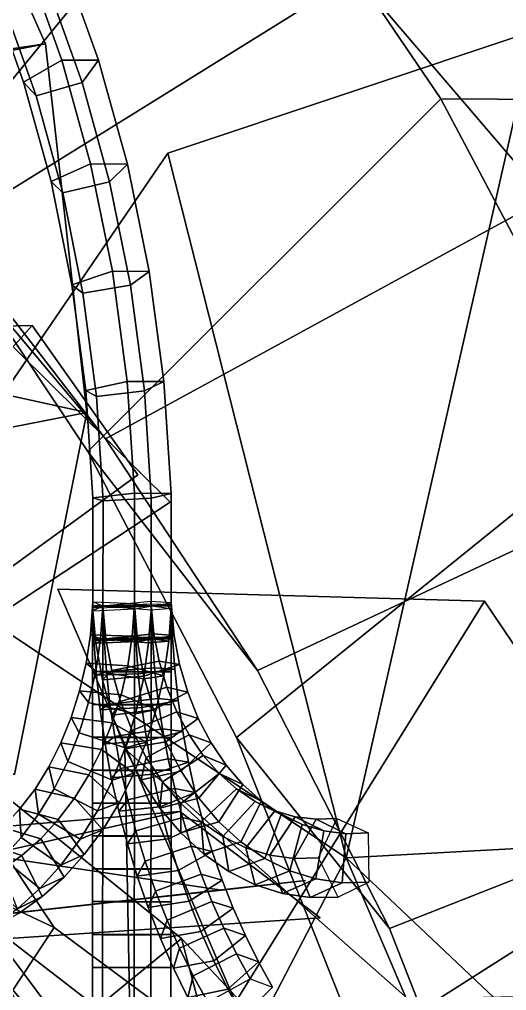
# Model space of a CAD drawing. Header units: metres. Extents: x -219 to 389, y -251 to 301.
# Drawn here: x 289.65 to 294.67, y -33.8 to -23.81 of the extents above; entities that cross this region are included whole.
import ezdxf

# ---------------------------------------------------------------- set-up
doc = ezdxf.new("R2010")
doc.units = ezdxf.units.M

msp = doc.modelspace()

# ---------------------------------------------------------------- linework, layer by layer
at = {"layer": 'Breeder_2Pdcel', "color": 3}
for points in [[(289.9204, -24.05843, 784.5428), (288.3694, -20.5807, 784.3179), (284.5678, -22.6916, 781.5515), (285.63, -24.6842, 781.7155)], [(288.5363, -24.3306, 789.614), (286.9913, -20.8517, 789.3671), (288.3694, -20.5807, 784.3179), (289.9204, -24.05843, 784.5428)], [(290.346, -27.8526, 784.4435), (289.9204, -24.05843, 784.5428), (285.63, -24.6842, 781.7155), (286.0392, -26.9089, 781.689)], [(288.9558, -28.126, 789.5366), (288.5363, -24.3306, 789.614), (289.9204, -24.05843, 784.5428), (290.346, -27.8526, 784.4435)], [(289.6005, -31.5803, 784.0281), (290.346, -27.8526, 784.4435), (286.0392, -26.9089, 781.689), (285.756, -29.141, 781.473)], [(288.2043, -31.8549, 789.1432), (288.9558, -28.126, 789.5366), (290.346, -27.8526, 784.4435), (289.6005, -31.5803, 784.0281)], [(288.6371, -31.1023, 800.7744), (286.124, -29.7417, 798.2625), (288.5456, -32.4683, 794.6843), (290.0089, -33.1539, 796.2754)], [(287.586, -36.3176, 804.4563), (284.9212, -34.139, 802.8235), (288.6371, -31.1023, 800.7744), (291.3181, -33.2677, 802.3981)], [(291.3181, -33.2677, 802.3981), (288.6371, -31.1023, 800.7744), (290.0089, -33.1539, 796.2754), (291.6036, -34.3389, 797.3649)], [(289.4662, -33.6593, 771.6249), (288.1548, -32.01371, 770.7944), (289.5716, -33.4636, 766.0317), (291.6361, -36.2321, 767.6628)], [(290.0089, -33.1539, 796.2754), (288.5456, -32.4683, 794.6843), (286.4099, -37.1051, 794.4839), (287.2121, -37.389, 795.518)], [(291.6036, -34.3389, 797.3649), (290.0089, -33.1539, 796.2754), (287.2121, -37.389, 795.518), (288.1234, -37.9845, 796.2881)], [(290.1487, -39.08334, 805.0339), (287.586, -36.3176, 804.4563), (291.3181, -33.2677, 802.3981), (293.8971, -36.02013, 802.9668)], [(293.8971, -36.02013, 802.9668), (291.3181, -33.2677, 802.3981), (291.6036, -34.3389, 797.3649), (293.1702, -35.9019, 797.8433)], [(291.6361, -36.2321, 767.6628), (289.5716, -33.4636, 766.0317), (286.0846, -37.03146, 764.3529), (288.134, -39.8153, 765.9768)], [(285.325, -36.5207, 773.0972), (284.7025, -35.5881, 772.4081), (289.4662, -33.6593, 771.6249), (290.3702, -35.1787, 773.0331)], [(290.3702, -35.1787, 773.0331), (289.4662, -33.6593, 771.6249), (291.6361, -36.2321, 767.6628), (292.9743, -38.731, 770.2297)]]:
    msp.add_3dface(points, dxfattribs=at)
at = {"layer": 'Breeder_2Pdncle', "color": 3}
for points in [[(289.6064, -18.9197, 803.7183), (291.9166, -21.5708, 806.3014), (288.5959, -25.6162, 805.0643), (286.6323, -23.3191, 802.8683)], [(293.1117, -23.3545, 797.0371), (295.0753, -25.6517, 799.233), (295.9815, -21.5931, 802.6431), (293.6713, -18.942, 800.06)], [(284.4865, -22.7283, 793.965), (286.8775, -24.3018, 796.6313), (290.9736, -21.4353, 794.6497), (288.5826, -19.8618, 791.9834)], [(286.8775, -24.3018, 796.6313), (288.7863, -26.04426, 798.7628), (293.1117, -23.3545, 797.0371), (290.9736, -21.4353, 794.6497)], [(291.9166, -21.5708, 806.3014), (293.991, -24.6262, 808.6249), (290.3557, -28.2566, 807.0356), (288.5959, -25.6162, 805.0643)], [(295.9815, -21.5931, 802.6431), (298.0559, -24.6485, 804.9666), (293.991, -24.6262, 808.6249), (291.9166, -21.5708, 806.3014)], [(286.6323, -23.3191, 802.8683), (288.5959, -25.6162, 805.0643), (290.537, -28.1238, 800.7208), (288.7863, -26.04426, 798.7628)], [(288.7863, -26.04426, 798.7628), (290.537, -28.1238, 800.7208), (295.0753, -25.6517, 799.233), (293.1117, -23.3545, 797.0371)], [(293.991, -24.6262, 808.6249), (295.7985, -28.03995, 810.6541), (291.8849, -31.2006, 808.7527), (290.3557, -28.2566, 807.0356)], [(298.0559, -24.6485, 804.9666), (299.8634, -28.06221, 806.9958), (295.7985, -28.03995, 810.6541), (293.991, -24.6262, 808.6249)], [(288.5959, -25.6162, 805.0643), (290.3557, -28.2566, 807.0356), (292.1033, -30.5092, 802.4756), (290.537, -28.1238, 800.7208)], [(290.537, -28.1238, 800.7208), (292.1033, -30.5092, 802.4756), (296.835, -28.2921, 801.2043), (295.0753, -25.6517, 799.233)], [(295.7985, -28.03995, 810.6541), (297.3118, -31.7605, 812.3582), (293.1607, -34.404, 810.1898), (291.8849, -31.2006, 808.7527)], [(290.3557, -28.2566, 807.0356), (291.8849, -31.2006, 808.7527), (293.4615, -33.1647, 804.001), (292.1033, -30.5092, 802.4756)], [(292.1033, -30.5092, 802.4756), (293.4615, -33.1647, 804.001), (298.3643, -31.2361, 802.9214), (296.835, -28.2921, 801.2043)], [(291.8849, -31.2006, 808.7527), (293.1607, -34.404, 810.1898), (294.5914, -36.0502, 805.274), (293.4615, -33.1647, 804.001)], [(293.4615, -33.1647, 804.001), (294.5914, -36.0502, 805.274), (299.6401, -34.4395, 804.3585), (298.3643, -31.2361, 802.9214)], [(297.3118, -31.7605, 812.3582), (298.5082, -35.7322, 813.7118), (294.1639, -37.8185, 811.3253), (293.1607, -34.404, 810.1898)]]:
    msp.add_3dface(points, dxfattribs=at)
at = {"layer": 'Breeder_2Petal1', "color": 3}
for points in [[(283.7969, -33.6497, 794.8663), (291.2017, -28.7754, 796.2474), (289.0226, -26.6258, 790.6774)], [(283.7969, -33.6497, 794.8663), (289.0226, -26.6258, 790.6774), (291.2017, -28.7754, 796.2474)], [(283.7969, -33.6497, 794.8663), (282.3655, -27.1144, 782.0585), (289.7827, -26.9603, 790.1766)], [(283.7969, -33.6497, 794.8663), (289.7827, -26.9603, 790.1766), (282.3655, -27.1144, 782.0585)], [(283.7969, -33.6497, 794.8663), (289.7827, -26.9603, 790.1766), (290.8696, -28.495, 796.2115)], [(283.7969, -33.6497, 794.8663), (290.8696, -28.495, 796.2115), (289.7827, -26.9603, 790.1766)], [(283.7969, -33.6497, 794.8663), (284.3441, -31.6693, 780.5633), (291.732, -32.7714, 788.6345)], [(283.7969, -33.6497, 794.8663), (291.732, -32.7714, 788.6345), (284.3441, -31.6693, 780.5633)], [(283.7969, -33.6497, 794.8663), (292.7475, -33.05475, 795.0417), (291.3025, -31.961, 788.9498)], [(283.7969, -33.6497, 794.8663), (291.3025, -31.961, 788.9498), (292.7475, -33.05475, 795.0417)], [(283.7969, -33.6497, 794.8663), (291.3025, -31.961, 788.9498), (283.9534, -32.5874, 780.5021)], [(283.7969, -33.6497, 794.8663), (283.9534, -32.5874, 780.5021), (291.3025, -31.961, 788.9498)], [(283.7969, -33.6497, 794.8663), (291.732, -32.7714, 788.6345), (292.5973, -32.6723, 794.8954)], [(283.7969, -33.6497, 794.8663), (292.5973, -32.6723, 794.8954), (291.732, -32.7714, 788.6345)], [(283.7969, -33.6497, 794.8663), (290.4093, -37.943, 789.2064), (282.807, -37.3577, 780.9827)], [(283.7969, -33.6497, 794.8663), (282.807, -37.3577, 780.9827), (290.4093, -37.943, 789.2064)], [(283.7969, -33.6497, 794.8663), (283.6852, -36.6162, 780.7247), (290.4518, -38.6988, 789.14)], [(283.7969, -33.6497, 794.8663), (290.4518, -38.6988, 789.14), (283.6852, -36.6162, 780.7247)], [(283.7969, -33.6497, 794.8663), (290.4518, -38.6988, 789.14), (291.9267, -37.1512, 795.0886)], [(283.7969, -33.6497, 794.8663), (291.9267, -37.1512, 795.0886), (290.4518, -38.6988, 789.14)], [(283.7969, -33.6497, 794.8663), (291.8085, -37.6532, 795.3994), (290.4093, -37.943, 789.2064)], [(283.7969, -33.6497, 794.8663), (290.4093, -37.943, 789.2064), (291.8085, -37.6532, 795.3994)]]:
    msp.add_3dface(points, dxfattribs=at)
at = {"layer": 'Breeder_Leaf', "color": 3}
for points in [[(293.0159, -32.4366, 799.032), (291.1776, -25.1859, 796.9098), (294.9525, -23.9261, 792.4157)], [(293.0159, -32.4366, 799.032), (294.9525, -23.9261, 792.4157), (291.1776, -25.1859, 796.9098)], [(293.0159, -32.4366, 799.032), (294.9525, -23.9261, 792.4157), (296.9719, -32.2235, 794.0769)], [(293.0159, -32.4366, 799.032), (296.9719, -32.2235, 794.0769), (294.9525, -23.9261, 792.4157)], [(293.0159, -32.4366, 799.032), (288.3445, -29.3297, 798.3499), (291.1776, -25.1859, 796.9098)], [(293.0159, -32.4366, 799.032), (291.1776, -25.1859, 796.9098), (288.3445, -29.3297, 798.3499)], [(291.8751, -33.9225, 800.0653), (290.0474, -29.6728, 796.8188), (294.4387, -29.7949, 793.9951)], [(291.8751, -33.9225, 800.0653), (294.4387, -29.7949, 793.9951), (290.0474, -29.6728, 796.8188)], [(291.8751, -33.9225, 800.0653), (294.4387, -29.7949, 793.9951), (297.1598, -33.8226, 790.4728)], [(291.8751, -33.9225, 800.0653), (297.1598, -33.8226, 790.4728), (294.4387, -29.7949, 793.9951)], [(290.7922, -34.2431, 801.0417), (290.7354, -31.3165, 796.2073), (294.3243, -34.4836, 794.1191)], [(290.7922, -34.2431, 801.0417), (294.3243, -34.4836, 794.1191), (290.7354, -31.3165, 796.2073)], [(290.7922, -34.2431, 801.0417), (288.0877, -35.2821, 806.5461), (287.4699, -31.6791, 803.3907)], [(290.7922, -34.2431, 801.0417), (287.4699, -31.6791, 803.3907), (288.0877, -35.2821, 806.5461)], [(299.9383, -38.9828, 795.9419), (293.0159, -32.4366, 799.032), (296.9719, -32.2235, 794.0769)], [(299.9383, -38.9828, 795.9419), (296.9719, -32.2235, 794.0769), (293.0159, -32.4366, 799.032)], [(293.0159, -32.4366, 799.032), (295.4342, -38.09426, 799.9463), (290.879, -36.5406, 800.3435)], [(293.0159, -32.4366, 799.032), (290.879, -36.5406, 800.3435), (295.4342, -38.09426, 799.9463)], [(299.9383, -38.9828, 795.9419), (295.4342, -38.09426, 799.9463), (293.0159, -32.4366, 799.032)], [(299.9383, -38.9828, 795.9419), (293.0159, -32.4366, 799.032), (295.4342, -38.09426, 799.9463)]]:
    msp.add_3dface(points, dxfattribs=at)
at = {"layer": 'Breeder_Petiole', "color": 3}
for points in [[(289.7223, -23.2089, 800.1658), (290.0874, -24.2271, 800.5776), (289.6937, -24.4526, 800.3673), (289.3446, -23.4745, 799.9735)], [(290.1003, -23.211, 799.8256), (290.4655, -24.2292, 800.2374), (290.0874, -24.2271, 800.5776), (289.7223, -23.2089, 800.1658)], [(289.9472, -23.4778, 799.4312), (290.2962, -24.4559, 799.825), (290.4655, -24.2292, 800.2374), (290.1003, -23.211, 799.8256)], [(289.3446, -23.4745, 799.9735), (289.6937, -24.4526, 800.3673), (289.822, -24.5932, 799.9048), (289.4828, -23.6397, 799.5221)], [(289.4828, -23.6397, 799.5221), (289.822, -24.5932, 799.9048), (290.2962, -24.4559, 799.825), (289.9472, -23.4778, 799.4312)], [(290.0874, -24.2271, 800.5776), (290.3839, -25.2944, 800.9135), (289.9767, -25.4777, 800.688), (289.6937, -24.4526, 800.3673)], [(290.4655, -24.2292, 800.2374), (290.7619, -25.2964, 800.5733), (290.3839, -25.2944, 800.9135), (290.0874, -24.2271, 800.5776)], [(290.2962, -24.4559, 799.825), (290.5793, -25.481, 800.1458), (290.7619, -25.2964, 800.5733), (290.4655, -24.2292, 800.2374)], [(289.6937, -24.4526, 800.3673), (289.9767, -25.4777, 800.688), (290.0969, -25.5923, 800.2163), (289.822, -24.5932, 799.9048)], [(289.822, -24.5932, 799.9048), (290.0969, -25.5923, 800.2163), (290.5793, -25.481, 800.1458), (290.2962, -24.4559, 799.825)], [(290.3839, -25.2944, 800.9135), (290.6087, -26.4004, 801.1702), (290.1911, -26.5397, 800.9327), (289.9767, -25.4777, 800.688)], [(290.7619, -25.2964, 800.5733), (290.9868, -26.4025, 800.8299), (290.6087, -26.4004, 801.1702), (290.3839, -25.2944, 800.9135)], [(290.5793, -25.481, 800.1458), (290.7937, -26.543, 800.3904), (290.9868, -26.4025, 800.8299), (290.7619, -25.2964, 800.5733)], [(289.9767, -25.4777, 800.688), (290.1911, -26.5397, 800.9327), (290.3048, -26.6273, 800.4537), (290.0969, -25.5923, 800.2163)], [(290.0969, -25.5923, 800.2163), (290.3048, -26.6273, 800.4537), (290.7937, -26.543, 800.3904), (290.5793, -25.481, 800.1458)], [(290.6087, -26.4004, 801.1702), (290.7599, -27.5345, 801.345), (290.3348, -27.6285, 801.0989), (290.1911, -26.5397, 800.9327)], [(290.9868, -26.4025, 800.8299), (291.138, -27.5366, 801.0048), (290.7599, -27.5345, 801.345), (290.6087, -26.4004, 801.1702)], [(290.7937, -26.543, 800.3904), (290.9373, -27.6318, 800.5566), (291.138, -27.5366, 801.0048), (290.9868, -26.4025, 800.8299)], [(290.1911, -26.5397, 800.9327), (290.3348, -27.6285, 801.0989), (290.4438, -27.6882, 800.6145), (290.3048, -26.6273, 800.4537)], [(290.3048, -26.6273, 800.4537), (290.4438, -27.6882, 800.6145), (290.9373, -27.6318, 800.5566), (290.7937, -26.543, 800.3904)], [(290.7599, -27.5345, 801.345), (290.836, -28.6859, 801.4365), (290.4063, -28.7336, 801.1851), (290.3348, -27.6285, 801.0989)], [(291.138, -27.5366, 801.0048), (291.214, -28.688, 801.0963), (290.836, -28.6859, 801.4365), (290.7599, -27.5345, 801.345)], [(290.9373, -27.6318, 800.5566), (291.0088, -28.7369, 800.6428), (291.214, -28.688, 801.0963), (291.138, -27.5366, 801.0048)], [(290.3348, -27.6285, 801.0989), (290.4063, -28.7336, 801.1851), (290.5125, -28.7649, 800.6974), (290.4438, -27.6882, 800.6145)], [(290.4438, -27.6882, 800.6145), (290.5125, -28.7649, 800.6974), (291.0088, -28.7369, 800.6428), (290.9373, -27.6318, 800.5566)], [(290.836, -28.6859, 801.4365), (290.8361, -29.8433, 801.4437), (290.4049, -29.8443, 801.1904), (290.4063, -28.7336, 801.1851)], [(291.214, -28.688, 801.0963), (291.2141, -29.8454, 801.1035), (290.8361, -29.8433, 801.4437), (290.836, -28.6859, 801.4365)], [(291.0088, -28.7369, 800.6428), (291.0074, -29.8476, 800.6481), (291.2141, -29.8454, 801.1035), (291.214, -28.688, 801.0963)], [(290.4063, -28.7336, 801.1851), (290.4049, -29.8443, 801.1904), (290.5102, -29.8469, 800.7014), (290.5125, -28.7649, 800.6974)], [(290.5125, -28.7649, 800.6974), (290.5102, -29.8469, 800.7014), (291.0074, -29.8476, 800.6481), (291.0088, -28.7369, 800.6428)], [(290.837, -29.8184, 801.4427), (290.8121, -30.1549, 801.4667), (290.3814, -30.1411, 801.2128), (290.4064, -29.8046, 801.1888)], [(290.4064, -29.8046, 801.1888), (290.3814, -30.1411, 801.2128), (290.4852, -30.1834, 800.7253), (290.5102, -29.8469, 800.7014)], [(290.8361, -29.8433, 801.4437), (290.8358, -30.1816, 801.4455), (290.4046, -30.1826, 801.1921), (290.4049, -29.8443, 801.1904)], [(290.4049, -29.8443, 801.1904), (290.4046, -30.1826, 801.1921), (290.5099, -30.1852, 800.7032), (290.5102, -29.8469, 800.7014)], [(290.4052, -29.8642, 801.1901), (290.4173, -30.2021, 801.1808), (290.5222, -30.1848, 800.6921), (290.5102, -29.8469, 800.7014)], [(290.8363, -29.8558, 801.4435), (290.8484, -30.1938, 801.4342), (290.4173, -30.2021, 801.1808), (290.4052, -29.8642, 801.1901)], [(290.4071, -29.8939, 801.1886), (290.4376, -30.2298, 801.1627), (290.5406, -30.1828, 800.6755), (290.5102, -29.8469, 800.7014)], [(290.8375, -29.8745, 801.4426), (290.868, -30.2104, 801.4166), (290.4376, -30.2298, 801.1627), (290.4071, -29.8939, 801.1886)], [(290.5102, -29.8469, 800.7014), (290.4852, -30.1834, 800.7253), (290.981, -30.2238, 800.6735), (291.006, -29.8873, 800.6495)], [(290.5102, -29.8469, 800.7014), (290.5099, -30.1852, 800.7032), (291.0072, -30.1859, 800.6498), (291.0074, -29.8476, 800.6481)], [(290.5102, -29.8469, 800.7014), (290.5406, -30.1828, 800.6755), (291.0357, -30.1339, 800.6239), (291.0052, -29.798, 800.6498)], [(290.5102, -29.8469, 800.7014), (290.5222, -30.1848, 800.6921), (291.0192, -30.1656, 800.6389), (291.0071, -29.8277, 800.6483)], [(291.2132, -29.8703, 801.1044), (291.1883, -30.2068, 801.1284), (290.8121, -30.1549, 801.4667), (290.837, -29.8184, 801.4427)], [(291.2141, -29.8454, 801.1035), (291.2139, -30.1837, 801.1053), (290.8358, -30.1816, 801.4455), (290.8361, -29.8433, 801.4437)], [(291.2139, -29.8329, 801.1036), (291.226, -30.1709, 801.0943), (290.8484, -30.1938, 801.4342), (290.8363, -29.8558, 801.4435)], [(291.2127, -29.8143, 801.1046), (291.2432, -30.1502, 801.0787), (290.868, -30.2104, 801.4166), (290.8375, -29.8745, 801.4426)], [(291.006, -29.8873, 800.6495), (290.981, -30.2238, 800.6735), (291.1883, -30.2068, 801.1284), (291.2132, -29.8703, 801.1044)], [(291.0052, -29.798, 800.6498), (291.0357, -30.1339, 800.6239), (291.2432, -30.1502, 801.0787), (291.2127, -29.8143, 801.1046)], [(291.0071, -29.8277, 800.6483), (291.0192, -30.1656, 800.6389), (291.226, -30.1709, 801.0943), (291.2139, -29.8329, 801.1036)], [(291.0074, -29.8476, 800.6481), (291.0072, -30.1859, 800.6498), (291.2139, -30.1837, 801.1053), (291.2141, -29.8454, 801.1035)], [(290.8121, -30.1549, 801.4667), (290.7655, -30.4618, 801.5099), (290.3365, -30.4333, 801.2545), (290.3814, -30.1411, 801.2128)], [(290.3814, -30.1411, 801.2128), (290.3365, -30.4333, 801.2545), (290.4359, -30.5149, 800.7712), (290.4852, -30.1834, 800.7253)], [(290.8358, -30.1816, 801.4455), (290.8355, -30.5199, 801.4473), (290.4043, -30.5208, 801.1939), (290.4046, -30.1826, 801.1921)], [(290.4046, -30.1826, 801.1921), (290.4043, -30.5208, 801.1939), (290.5096, -30.5235, 800.705), (290.5099, -30.1852, 800.7032)], [(290.4173, -30.2021, 801.1808), (290.4427, -30.5587, 801.1595), (290.5466, -30.5216, 800.6716), (290.5222, -30.1848, 800.6921)], [(290.4852, -30.1834, 800.7253), (290.4359, -30.5149, 800.7712), (290.9274, -30.5947, 800.7234), (290.981, -30.2238, 800.6735)], [(290.4376, -30.2298, 801.1627), (290.5051, -30.6072, 801.1035), (290.6015, -30.5113, 800.6222), (290.5406, -30.1828, 800.6755)], [(290.5099, -30.1852, 800.7032), (290.5096, -30.5235, 800.705), (291.0069, -30.5241, 800.6516), (291.0072, -30.1859, 800.6498)], [(290.5222, -30.1848, 800.6921), (290.5466, -30.5216, 800.6716), (291.0424, -30.4826, 800.6194), (291.0192, -30.1656, 800.6389)], [(290.5406, -30.1828, 800.6755), (290.6015, -30.5113, 800.6222), (291.0898, -30.4134, 800.5764), (291.0357, -30.1339, 800.6239)], [(291.1883, -30.2068, 801.1284), (291.1362, -30.563, 801.1768), (290.7655, -30.4618, 801.5099), (290.8121, -30.1549, 801.4667)], [(291.2139, -30.1837, 801.1053), (291.2136, -30.522, 801.1071), (290.8355, -30.5199, 801.4473), (290.8358, -30.1816, 801.4455)], [(291.226, -30.1709, 801.0943), (291.2497, -30.4952, 801.0744), (290.8734, -30.543, 801.4132), (290.8484, -30.1938, 801.4342)], [(291.2432, -30.1502, 801.0787), (291.2998, -30.448, 801.0291), (290.933, -30.5695, 801.3597), (290.868, -30.2104, 801.4166)], [(291.0072, -30.1859, 800.6498), (291.0069, -30.5241, 800.6516), (291.2136, -30.522, 801.1071), (291.2139, -30.1837, 801.1053)], [(291.0192, -30.1656, 800.6389), (291.0424, -30.4826, 800.6194), (291.2497, -30.4952, 801.0744), (291.226, -30.1709, 801.0943)], [(291.0357, -30.1339, 800.6239), (291.0898, -30.4134, 800.5764), (291.2998, -30.448, 801.0291), (291.2432, -30.1502, 801.0787)], [(290.8484, -30.1938, 801.4342), (290.8734, -30.543, 801.4132), (290.4427, -30.5587, 801.1595), (290.4173, -30.2021, 801.1808)], [(290.868, -30.2104, 801.4166), (290.933, -30.5695, 801.3597), (290.5051, -30.6072, 801.1035), (290.4376, -30.2298, 801.1627)], [(290.981, -30.2238, 800.6735), (290.9274, -30.5947, 800.7234), (291.1362, -30.563, 801.1768), (291.1883, -30.2068, 801.1284)], [(290.7655, -30.4618, 801.5099), (290.6968, -30.7609, 801.5732), (290.2704, -30.718, 801.3152), (290.3365, -30.4333, 801.2545)], [(290.3365, -30.4333, 801.2545), (290.2704, -30.718, 801.3152), (290.3626, -30.8382, 800.8386), (290.4359, -30.5149, 800.7712)], [(290.5466, -30.5216, 800.6716), (290.5832, -30.8564, 800.6401), (291.0773, -30.7976, 800.5894), (291.0424, -30.4826, 800.6194)], [(290.6015, -30.5113, 800.6222), (290.6917, -30.8274, 800.5424), (291.1689, -30.6821, 800.5064), (291.0898, -30.4134, 800.5764)], [(291.1362, -30.563, 801.1768), (291.0584, -30.9105, 801.2484), (290.6968, -30.7609, 801.5732), (290.7655, -30.4618, 801.5099)], [(291.2998, -30.448, 801.0291), (291.3831, -30.7343, 800.9554), (291.0302, -30.9154, 801.2737), (290.933, -30.5695, 801.3597)], [(291.0424, -30.4826, 800.6194), (291.0773, -30.7976, 800.5894), (291.2852, -30.8176, 801.0439), (291.2497, -30.4952, 801.0744)], [(291.0898, -30.4134, 800.5764), (291.1689, -30.6821, 800.5064), (291.3831, -30.7343, 800.9554), (291.2998, -30.448, 801.0291)], [(290.4359, -30.5149, 800.7712), (290.3626, -30.8382, 800.8386), (290.8469, -30.9565, 800.7975), (290.9274, -30.5947, 800.7234)], [(290.8355, -30.5199, 801.4473), (290.8353, -30.8582, 801.449), (290.4041, -30.8591, 801.1957), (290.4043, -30.5208, 801.1939)], [(290.4043, -30.5208, 801.1939), (290.4041, -30.8591, 801.1957), (290.5093, -30.8617, 800.7067), (290.5096, -30.5235, 800.705)], [(290.4427, -30.5587, 801.1595), (290.4811, -30.9133, 801.1265), (290.5832, -30.8564, 800.6401), (290.5466, -30.5216, 800.6716)], [(290.8734, -30.543, 801.4132), (290.9111, -30.8902, 801.3808), (290.4811, -30.9133, 801.1265), (290.4427, -30.5587, 801.1595)], [(290.5051, -30.6072, 801.1035), (290.6065, -30.9708, 801.0139), (290.6917, -30.8274, 800.5424), (290.6015, -30.5113, 800.6222)], [(290.933, -30.5695, 801.3597), (291.0302, -30.9154, 801.2737), (290.6065, -30.9708, 801.0139), (290.5051, -30.6072, 801.1035)], [(290.5096, -30.5235, 800.705), (290.5093, -30.8617, 800.7067), (291.0066, -30.8624, 800.6534), (291.0069, -30.5241, 800.6516)], [(291.2136, -30.522, 801.1071), (291.2133, -30.8602, 801.1088), (290.8353, -30.8582, 801.449), (290.8355, -30.5199, 801.4473)], [(290.9274, -30.5947, 800.7234), (290.8469, -30.9565, 800.7975), (291.0584, -30.9105, 801.2484), (291.1362, -30.563, 801.1768)], [(291.2497, -30.4952, 801.0744), (291.2852, -30.8176, 801.0439), (290.9111, -30.8902, 801.3808), (290.8734, -30.543, 801.4132)], [(291.0069, -30.5241, 800.6516), (291.0066, -30.8624, 800.6534), (291.2133, -30.8602, 801.1088), (291.2136, -30.522, 801.1071)], [(290.6917, -30.8274, 800.5424), (290.81, -31.1264, 800.4372), (291.2719, -30.9358, 800.4149), (291.1689, -30.6821, 800.5064)], [(291.1689, -30.6821, 800.5064), (291.2719, -30.9358, 800.4149), (291.4918, -31.00493, 800.8587), (291.3831, -30.7343, 800.9554)], [(290.6968, -30.7609, 801.5732), (290.6065, -31.04948, 801.6556), (290.1839, -30.9926, 801.3943), (290.2704, -30.718, 801.3152)], [(290.2704, -30.718, 801.3152), (290.1839, -30.9926, 801.3943), (290.2661, -31.1502, 800.9268), (290.3626, -30.8382, 800.8386)], [(291.0584, -30.9105, 801.2484), (290.9557, -31.246, 801.3423), (290.6065, -31.04948, 801.6556), (290.6968, -30.7609, 801.5732)], [(291.3831, -30.7343, 800.9554), (291.4918, -31.00493, 800.8587), (291.1581, -31.2428, 801.16), (291.0302, -30.9154, 801.2737)], [(290.3626, -30.8382, 800.8386), (290.2661, -31.1502, 800.9268), (290.7404, -31.3059, 800.8948), (290.8469, -30.9565, 800.7975)], [(290.8353, -30.8582, 801.449), (290.835, -31.1965, 801.4508), (290.4038, -31.1974, 801.1974), (290.4041, -30.8591, 801.1957)], [(290.4041, -30.8591, 801.1957), (290.4038, -31.1974, 801.1974), (290.5091, -31.2, 800.7085), (290.5093, -30.8617, 800.7067)], [(290.4811, -30.9133, 801.1265), (290.5324, -31.265, 801.0818), (290.632, -31.1885, 800.5977), (290.5832, -30.8564, 800.6401)], [(290.5093, -30.8617, 800.7067), (290.5091, -31.2, 800.7085), (291.0063, -31.2007, 800.6552), (291.0066, -30.8624, 800.6534)], [(290.5832, -30.8564, 800.6401), (290.632, -31.1885, 800.5977), (291.1235, -31.1101, 800.5491), (291.0773, -30.7976, 800.5894)], [(290.6065, -30.9708, 801.0139), (290.7401, -31.315, 800.8951), (290.81, -31.1264, 800.4372), (290.6917, -30.8274, 800.5424)], [(291.2133, -30.8602, 801.1088), (291.213, -31.1985, 801.1106), (290.835, -31.1965, 801.4508), (290.8353, -30.8582, 801.449)], [(291.2852, -30.8176, 801.0439), (291.3323, -31.1374, 801.0028), (290.9615, -31.2346, 801.337), (290.9111, -30.8902, 801.3808)], [(291.0066, -30.8624, 800.6534), (291.0063, -31.2007, 800.6552), (291.213, -31.1985, 801.1106), (291.2133, -30.8602, 801.1088)], [(291.0773, -30.7976, 800.5894), (291.1235, -31.1101, 800.5491), (291.3323, -31.1374, 801.0028), (291.2852, -30.8176, 801.0439)], [(290.9111, -30.8902, 801.3808), (290.9615, -31.2346, 801.337), (290.5324, -31.265, 801.0818), (290.4811, -30.9133, 801.1265)], [(291.0302, -30.9154, 801.2737), (291.1581, -31.2428, 801.16), (290.7401, -31.315, 800.8951), (290.6065, -30.9708, 801.0139)], [(290.8469, -30.9565, 800.7975), (290.7404, -31.3059, 800.8948), (290.9557, -31.246, 801.3423), (291.0584, -30.9105, 801.2484)], [(290.81, -31.1264, 800.4372), (290.9546, -31.4037, 800.3083), (291.3971, -31.1707, 800.3032), (291.2719, -30.9358, 800.4149)], [(291.2719, -30.9358, 800.4149), (291.3971, -31.1707, 800.3032), (291.6242, -31.2556, 800.7407), (291.4918, -31.00493, 800.8587)], [(290.6065, -31.04948, 801.6556), (290.4957, -31.3246, 801.7566), (290.0778, -31.2544, 801.4909), (290.1839, -30.9926, 801.3943)], [(290.1839, -30.9926, 801.3943), (290.0778, -31.2544, 801.4909), (290.1474, -31.4479, 801.035), (290.2661, -31.1502, 800.9268)], [(290.9557, -31.246, 801.3423), (290.8289, -31.5662, 801.4578), (290.4957, -31.3246, 801.7566), (290.6065, -31.04948, 801.6556)], [(291.4918, -31.00493, 800.8587), (291.6242, -31.2556, 800.7407), (291.3148, -31.5468, 801.0204), (291.1581, -31.2428, 801.16)], [(290.2661, -31.1502, 800.9268), (290.1474, -31.4479, 801.035), (290.6089, -31.6395, 801.0146), (290.7404, -31.3059, 800.8948)], [(290.632, -31.1885, 800.5977), (290.6928, -31.517, 800.5444), (291.1811, -31.4191, 800.4987), (291.1235, -31.1101, 800.5491)], [(290.7401, -31.315, 800.8951), (290.904, -31.6348, 800.749), (290.9546, -31.4037, 800.3083), (290.81, -31.1264, 800.4372)], [(290.9546, -31.4037, 800.3083), (291.1232, -31.6553, 800.1577), (291.5427, -31.3834, 800.1732), (291.3971, -31.1707, 800.3032)], [(291.3323, -31.1374, 801.0028), (291.3911, -31.4537, 800.9513), (291.0243, -31.5752, 801.2819), (290.9615, -31.2346, 801.337)], [(291.1235, -31.1101, 800.5491), (291.1811, -31.4191, 800.4987), (291.3911, -31.4537, 800.9513), (291.3323, -31.1374, 801.0028)], [(291.3971, -31.1707, 800.3032), (291.5427, -31.3834, 800.1732), (291.7784, -31.4828, 800.6029), (291.6242, -31.2556, 800.7407)], [(290.4957, -31.3246, 801.7566), (290.3654, -31.5838, 801.8751), (289.9531, -31.5009, 801.6042), (290.0778, -31.2544, 801.4909)], [(290.0778, -31.2544, 801.4909), (289.9531, -31.5009, 801.6042), (290.0074, -31.7284, 801.1622), (290.1474, -31.4479, 801.035)], [(290.835, -31.1965, 801.4508), (290.8347, -31.5347, 801.4526), (290.4035, -31.5357, 801.1992), (290.4038, -31.1974, 801.1974)], [(290.4038, -31.1974, 801.1974), (290.4035, -31.5357, 801.1992), (290.5088, -31.5383, 800.7103), (290.5091, -31.2, 800.7085)], [(290.5091, -31.2, 800.7085), (290.5088, -31.5383, 800.7103), (291.0061, -31.539, 800.6569), (291.0063, -31.2007, 800.6552)], [(290.5324, -31.265, 801.0818), (290.5964, -31.6129, 801.0258), (290.6928, -31.517, 800.5444), (290.632, -31.1885, 800.5977)], [(290.9615, -31.2346, 801.337), (291.0243, -31.5752, 801.2819), (290.5964, -31.6129, 801.0258), (290.5324, -31.265, 801.0818)], [(290.7404, -31.3059, 800.8948), (290.6089, -31.6395, 801.0146), (290.8289, -31.5662, 801.4578), (290.9557, -31.246, 801.3423)], [(291.1581, -31.2428, 801.16), (291.3148, -31.5468, 801.0204), (290.904, -31.6348, 800.749), (290.7401, -31.315, 800.8951)], [(291.213, -31.1985, 801.1106), (291.2128, -31.5368, 801.1124), (290.8347, -31.5347, 801.4526), (290.835, -31.1965, 801.4508)], [(291.0063, -31.2007, 800.6552), (291.0061, -31.539, 800.6569), (291.2128, -31.5368, 801.1124), (291.213, -31.1985, 801.1106)], [(291.6242, -31.2556, 800.7407), (291.7784, -31.4828, 800.6029), (291.498, -31.8228, 800.8568), (291.3148, -31.5468, 801.0204)], [(290.8289, -31.5662, 801.4578), (290.6794, -31.868, 801.5936), (290.3654, -31.5838, 801.8751), (290.4957, -31.3246, 801.7566)], [(291.1232, -31.6553, 800.1577), (291.3134, -31.8773, 799.9874), (291.7065, -31.5705, 800.0266), (291.5427, -31.3834, 800.1732)], [(291.5427, -31.3834, 800.1732), (291.7065, -31.5705, 800.0266), (291.952, -31.6829, 800.4475), (291.7784, -31.4828, 800.6029)], [(290.1474, -31.4479, 801.035), (290.0074, -31.7284, 801.1622), (290.4538, -31.954, 801.1556), (290.6089, -31.6395, 801.0146)], [(290.6928, -31.517, 800.5444), (290.7655, -31.8411, 800.4804), (291.2499, -31.724, 800.4381), (291.1811, -31.4191, 800.4987)], [(290.904, -31.6348, 800.749), (291.0957, -31.9253, 800.5778), (291.1232, -31.6553, 800.1577), (290.9546, -31.4037, 800.3083)], [(291.3911, -31.4537, 800.9513), (291.4614, -31.7657, 800.8894), (291.0995, -31.9114, 801.2158), (291.0243, -31.5752, 801.2819)], [(291.1811, -31.4191, 800.4987), (291.2499, -31.724, 800.4381), (291.4614, -31.7657, 800.8894), (291.3911, -31.4537, 800.9513)], [(291.7784, -31.4828, 800.6029), (291.952, -31.6829, 800.4475), (291.7047, -32.0667, 800.6717), (291.498, -31.8228, 800.8568)], [(290.3654, -31.5838, 801.8751), (290.2167, -31.8244, 802.0099), (289.811, -31.7297, 801.7332), (289.9531, -31.5009, 801.6042)], [(289.9531, -31.5009, 801.6042), (289.811, -31.7297, 801.7332), (289.8477, -31.989, 801.3071), (290.0074, -31.7284, 801.1622)], [(290.6794, -31.868, 801.5936), (290.5087, -32.1486, 801.7486), (290.2167, -31.8244, 802.0099), (290.3654, -31.5838, 801.8751)], [(290.8347, -31.5347, 801.4526), (290.8344, -31.873, 801.4543), (290.4032, -31.874, 801.201), (290.4035, -31.5357, 801.1992)], [(290.4035, -31.5357, 801.1992), (290.4032, -31.874, 801.201), (290.5085, -31.8766, 800.712), (290.5088, -31.5383, 800.7103)], [(290.6089, -31.6395, 801.0146), (290.4538, -31.954, 801.1556), (290.6794, -31.868, 801.5936), (290.8289, -31.5662, 801.4578)], [(290.5088, -31.5383, 800.7103), (290.5085, -31.8766, 800.712), (291.0058, -31.8773, 800.6587), (291.0061, -31.539, 800.6569)], [(290.5964, -31.6129, 801.0258), (290.6731, -31.9562, 800.9583), (290.7655, -31.8411, 800.4804), (290.6928, -31.517, 800.5444)], [(291.0243, -31.5752, 801.2819), (291.0995, -31.9114, 801.2158), (290.6731, -31.9562, 800.9583), (290.5964, -31.6129, 801.0258)], [(291.2128, -31.5368, 801.1124), (291.2125, -31.8751, 801.1141), (290.8344, -31.873, 801.4543), (290.8347, -31.5347, 801.4526)], [(291.3148, -31.5468, 801.0204), (291.498, -31.8228, 800.8568), (291.0957, -31.9253, 800.5778), (290.904, -31.6348, 800.749)], [(291.0061, -31.539, 800.6569), (291.0058, -31.8773, 800.6587), (291.2125, -31.8751, 801.1141), (291.2128, -31.5368, 801.1124)], [(291.3134, -31.8773, 799.9874), (291.5223, -32.06642, 799.8002), (291.886, -31.7293, 799.8657), (291.7065, -31.5705, 800.0266)], [(291.7065, -31.5705, 800.0266), (291.886, -31.7293, 799.8657), (292.1425, -31.853, 800.2768), (291.952, -31.6829, 800.4475)], [(291.0957, -31.9253, 800.5778), (291.3124, -32.1822, 800.3839), (291.3134, -31.8773, 799.9874), (291.1232, -31.6553, 800.1577)], [(291.952, -31.6829, 800.4475), (292.1425, -31.853, 800.2768), (291.9321, -32.2747, 800.468), (291.7047, -32.0667, 800.6717)], [(290.2167, -31.8244, 802.0099), (290.0511, -32.04424, 802.1599), (289.6529, -31.9385, 801.8763), (289.811, -31.7297, 801.7332)], [(289.811, -31.7297, 801.7332), (289.6529, -31.9385, 801.8763), (289.6697, -32.2273, 801.4683), (289.8477, -31.989, 801.3071)], [(290.0074, -31.7284, 801.1622), (289.8477, -31.989, 801.3071), (290.2764, -32.2465, 801.3166), (290.4538, -31.954, 801.1556)], [(290.7655, -31.8411, 800.4804), (290.8499, -32.16, 800.4058), (291.3297, -32.02412, 800.3676), (291.2499, -31.724, 800.4381)], [(291.4614, -31.7657, 800.8894), (291.5429, -32.07287, 800.8174), (291.1869, -32.2422, 801.1386), (291.0995, -31.9114, 801.2158)], [(291.2499, -31.724, 800.4381), (291.3297, -32.02412, 800.3676), (291.5429, -32.07287, 800.8174), (291.4614, -31.7657, 800.8894)], [(291.5223, -32.06642, 799.8002), (291.7468, -32.2197, 799.5989), (292.0786, -31.8574, 799.6929), (291.886, -31.7293, 799.8657)], [(291.886, -31.7293, 799.8657), (292.0786, -31.8574, 799.6929), (292.3469, -31.9905, 800.0934), (292.1425, -31.853, 800.2768)], [(290.5087, -32.1486, 801.7486), (290.3182, -32.4053, 801.9211), (290.0511, -32.04424, 802.1599), (290.2167, -31.8244, 802.0099)], [(290.4538, -31.954, 801.1556), (290.2764, -32.2465, 801.3166), (290.5087, -32.1486, 801.7486), (290.6794, -31.868, 801.5936)], [(290.8344, -31.873, 801.4543), (290.8342, -32.2113, 801.4561), (290.403, -32.2122, 801.2028), (290.4032, -31.874, 801.201)], [(290.4032, -31.874, 801.201), (290.403, -32.2122, 801.2028), (290.5082, -32.2148, 800.7138), (290.5085, -31.8766, 800.712)], [(290.5085, -31.8766, 800.712), (290.5082, -32.2148, 800.7138), (291.0055, -32.2155, 800.6605), (291.0058, -31.8773, 800.6587)], [(290.6731, -31.9562, 800.9583), (290.7621, -32.2941, 800.8796), (290.8499, -32.16, 800.4058), (290.7655, -31.8411, 800.4804)], [(291.2125, -31.8751, 801.1141), (291.2122, -32.2134, 801.1159), (290.8342, -32.2113, 801.4561), (290.8344, -31.873, 801.4543)], [(291.0058, -31.8773, 800.6587), (291.0055, -32.2155, 800.6605), (291.2122, -32.2134, 801.1159), (291.2125, -31.8751, 801.1141)], [(291.498, -31.8228, 800.8568), (291.7047, -32.0667, 800.6717), (291.3124, -32.1822, 800.3839), (291.0957, -31.9253, 800.5778)], [(291.3124, -32.1822, 800.3839), (291.5507, -32.4015, 800.1704), (291.5223, -32.06642, 799.8002), (291.3134, -31.8773, 799.9874)], [(291.7468, -32.2197, 799.5989), (291.9835, -32.335, 799.3864), (292.2813, -31.9529, 799.5109), (292.0786, -31.8574, 799.6929)], [(292.1425, -31.853, 800.2768), (292.3469, -31.9905, 800.0934), (292.1766, -32.4439, 800.2487), (291.9321, -32.2747, 800.468)], [(292.0786, -31.8574, 799.6929), (292.2813, -31.9529, 799.5109), (292.5623, -32.0934, 799.9), (292.3469, -31.9905, 800.0934)], [(289.6529, -31.9385, 801.8763), (289.4803, -32.1255, 802.0325), (289.4752, -32.4408, 801.6443), (289.6697, -32.2273, 801.4683)], [(290.0511, -32.04424, 802.1599), (289.8704, -32.241, 802.3234), (289.4803, -32.1255, 802.0325), (289.6529, -31.9385, 801.8763)], [(291.0995, -31.9114, 801.2158), (291.1869, -32.2422, 801.1386), (290.7621, -32.2941, 800.8796), (290.6731, -31.9562, 800.9583)], [(291.9835, -32.335, 799.3864), (292.2287, -32.4104, 799.166), (292.4911, -32.01437, 799.3223), (292.2813, -31.9529, 799.5109)], [(292.2813, -31.9529, 799.5109), (292.4911, -32.01437, 799.3223), (292.7853, -32.16, 799.6996), (292.5623, -32.0934, 799.9)], [(289.8477, -31.989, 801.3071), (289.6697, -32.2273, 801.4683), (290.0785, -32.5141, 801.4958), (290.2764, -32.2465, 801.3166)], [(290.3182, -32.4053, 801.9211), (290.1099, -32.6355, 802.1096), (289.8704, -32.241, 802.3234), (290.0511, -32.04424, 802.1599)], [(290.8499, -32.16, 800.4058), (290.9459, -32.4731, 800.3209), (291.4204, -32.3185, 800.2874), (291.3297, -32.02412, 800.3676)], [(291.5429, -32.07287, 800.8174), (291.6356, -32.3742, 800.7354), (291.2862, -32.5669, 801.0507), (291.1869, -32.2422, 801.1386)], [(291.7047, -32.0667, 800.6717), (291.9321, -32.2747, 800.468), (291.5507, -32.4015, 800.1704), (291.3124, -32.1822, 800.3839)], [(291.3297, -32.02412, 800.3676), (291.4204, -32.3185, 800.2874), (291.6356, -32.3742, 800.7354), (291.5429, -32.07287, 800.8174)], [(291.5507, -32.4015, 800.1704), (291.807, -32.5801, 799.9404), (291.7468, -32.2197, 799.5989), (291.5223, -32.06642, 799.8002)], [(292.3469, -31.9905, 800.0934), (292.5623, -32.0934, 799.9), (292.4345, -32.5715, 800.0172), (292.1766, -32.4439, 800.2487)], [(292.2287, -32.4104, 799.166), (292.4789, -32.4449, 798.941), (292.7048, -32.04081, 799.1301), (292.4911, -32.01437, 799.3223)], [(292.4789, -32.4449, 798.941), (292.7303, -32.438, 798.7147), (292.9193, -32.03185, 798.9371), (292.7048, -32.04081, 799.1301)], [(292.4911, -32.01437, 799.3223), (292.7048, -32.04081, 799.1301), (293.0126, -32.1895, 799.4952), (292.7853, -32.16, 799.6996)], [(292.7048, -32.04081, 799.1301), (292.9193, -32.03185, 798.9371), (293.2408, -32.1813, 799.2898), (293.0126, -32.1895, 799.4952)], [(289.8704, -32.241, 802.3234), (289.6761, -32.4131, 802.4991), (289.2948, -32.2887, 802.2002), (289.4803, -32.1255, 802.0325)], [(290.2764, -32.2465, 801.3166), (290.0785, -32.5141, 801.4958), (290.3182, -32.4053, 801.9211), (290.5087, -32.1486, 801.7486)], [(290.7621, -32.2941, 800.8796), (290.8634, -32.6257, 800.79), (290.9459, -32.4731, 800.3209), (290.8499, -32.16, 800.4058)], [(292.5623, -32.0934, 799.9), (292.7853, -32.16, 799.6996), (292.7021, -32.6558, 799.7767), (292.4345, -32.5715, 800.0172)], [(292.7853, -32.16, 799.6996), (293.0126, -32.1895, 799.4952), (292.9752, -32.6954, 799.5311), (292.7021, -32.6558, 799.7767)], [(293.0126, -32.1895, 799.4952), (293.2408, -32.1813, 799.2898), (293.2497, -32.6897, 799.2841), (292.9752, -32.6954, 799.5311)], [(289.6697, -32.2273, 801.4683), (289.4752, -32.4408, 801.6443), (289.862, -32.7542, 801.6917), (290.0785, -32.5141, 801.4958)], [(290.1099, -32.6355, 802.1096), (289.8857, -32.8371, 802.3123), (289.6761, -32.4131, 802.4991), (289.8704, -32.241, 802.3234)], [(290.8342, -32.2113, 801.4561), (290.8339, -32.5496, 801.4579), (290.4027, -32.5505, 801.2045), (290.403, -32.2122, 801.2028)], [(290.403, -32.2122, 801.2028), (290.4027, -32.5505, 801.2045), (290.508, -32.5531, 800.7156), (290.5082, -32.2148, 800.7138)], [(290.5082, -32.2148, 800.7138), (290.508, -32.5531, 800.7156), (291.0052, -32.5538, 800.6622), (291.0055, -32.2155, 800.6605)], [(291.1869, -32.2422, 801.1386), (291.2862, -32.5669, 801.0507), (290.8634, -32.6257, 800.79), (290.7621, -32.2941, 800.8796)], [(291.2122, -32.2134, 801.1159), (291.2119, -32.5516, 801.1177), (290.8339, -32.5496, 801.4579), (290.8342, -32.2113, 801.4561)], [(291.0055, -32.2155, 800.6605), (291.0052, -32.5538, 800.6622), (291.2119, -32.5516, 801.1177), (291.2122, -32.2134, 801.1159)], [(291.9321, -32.2747, 800.468), (292.1766, -32.4439, 800.2487), (291.807, -32.5801, 799.9404), (291.5507, -32.4015, 800.1704)], [(291.807, -32.5801, 799.9404), (292.0776, -32.7151, 799.6975), (291.9835, -32.335, 799.3864), (291.7468, -32.2197, 799.5989)], [(289.6761, -32.4131, 802.4991), (289.4701, -32.5586, 802.6851), (289.0983, -32.4266, 802.3776), (289.2948, -32.2887, 802.2002)], [(290.9459, -32.4731, 800.3209), (291.0532, -32.7795, 800.2257), (291.5217, -32.6067, 800.1975), (291.4204, -32.3185, 800.2874)], [(291.6356, -32.3742, 800.7354), (291.7391, -32.6692, 800.6436), (291.3972, -32.8847, 800.9522), (291.2862, -32.5669, 801.0507)], [(291.4204, -32.3185, 800.2874), (291.5217, -32.6067, 800.1975), (291.7391, -32.6692, 800.6436), (291.6356, -32.3742, 800.7354)], [(292.0776, -32.7151, 799.6975), (292.3584, -32.8046, 799.4453), (292.2287, -32.4104, 799.166), (291.9835, -32.335, 799.3864)], [(289.4752, -32.4408, 801.6443), (289.2659, -32.6276, 801.8335), (289.629, -32.9646, 801.9024), (289.862, -32.7542, 801.6917)], [(289.8857, -32.8371, 802.3123), (289.6479, -33.00812, 802.527), (289.4701, -32.5586, 802.6851), (289.6761, -32.4131, 802.4991)], [(290.0785, -32.5141, 801.4958), (289.862, -32.7542, 801.6917), (290.1099, -32.6355, 802.1096), (290.3182, -32.4053, 801.9211)], [(290.8634, -32.6257, 800.79), (290.9767, -32.9503, 800.6895), (291.0532, -32.7795, 800.2257), (290.9459, -32.4731, 800.3209)], [(292.1766, -32.4439, 800.2487), (292.4345, -32.5715, 800.0172), (292.0776, -32.7151, 799.6975), (291.807, -32.5801, 799.9404)], [(292.3584, -32.8046, 799.4453), (292.6451, -32.8472, 799.1874), (292.4789, -32.4449, 798.941), (292.2287, -32.4104, 799.166)], [(292.6451, -32.8472, 799.1874), (292.9334, -32.8423, 798.9279), (292.7303, -32.438, 798.7147), (292.4789, -32.4449, 798.941)], [(290.8339, -32.5496, 801.4579), (290.8336, -32.8878, 801.4597), (290.4024, -32.8888, 801.2063), (290.4027, -32.5505, 801.2045)], [(290.4027, -32.5505, 801.2045), (290.4024, -32.8888, 801.2063), (290.5077, -32.8914, 800.7173), (290.508, -32.5531, 800.7156)], [(290.508, -32.5531, 800.7156), (290.5077, -32.8914, 800.7173), (291.005, -32.8921, 800.664), (291.0052, -32.5538, 800.6622)], [(291.2119, -32.5516, 801.1177), (291.2117, -32.8899, 801.1194), (290.8336, -32.8878, 801.4597), (290.8339, -32.5496, 801.4579)], [(291.2862, -32.5669, 801.0507), (291.3972, -32.8847, 800.9522), (290.9767, -32.9503, 800.6895), (290.8634, -32.6257, 800.79)], [(291.0052, -32.5538, 800.6622), (291.005, -32.8921, 800.664), (291.2117, -32.8899, 801.1194), (291.2119, -32.5516, 801.1177)], [(292.4345, -32.5715, 800.0172), (292.7021, -32.6558, 799.7767), (292.3584, -32.8046, 799.4453), (292.0776, -32.7151, 799.6975)], [(289.862, -32.7542, 801.6917), (289.629, -32.9646, 801.9024), (289.8857, -32.8371, 802.3123), (290.1099, -32.6355, 802.1096)], [(291.0532, -32.7795, 800.2257), (291.1714, -33.07851, 800.1205), (291.6333, -32.8879, 800.0982), (291.5217, -32.6067, 800.1975)], [(291.7391, -32.6692, 800.6436), (291.8532, -32.957, 800.5421), (291.5196, -33.1949, 800.8434), (291.3972, -32.8847, 800.9522)], [(291.5217, -32.6067, 800.1975), (291.6333, -32.8879, 800.0982), (291.8532, -32.957, 800.5421), (291.7391, -32.6692, 800.6436)], [(292.7021, -32.6558, 799.7767), (292.9752, -32.6954, 799.5311), (292.6451, -32.8472, 799.1874), (292.3584, -32.8046, 799.4453)], [(290.9767, -32.9503, 800.6895), (291.1016, -33.2671, 800.5784), (291.1714, -33.07851, 800.1205), (291.0532, -32.7795, 800.2257)], [(292.9752, -32.6954, 799.5311), (293.2497, -32.6897, 799.2841), (292.9334, -32.8423, 798.9279), (292.6451, -32.8472, 799.1874)], [(289.629, -32.9646, 801.9024), (289.3818, -33.1431, 802.1257), (289.6479, -33.00812, 802.527), (289.8857, -32.8371, 802.3123)], [(291.3972, -32.8847, 800.9522), (291.5196, -33.1949, 800.8434), (291.1016, -33.2671, 800.5784), (290.9767, -32.9503, 800.6895)], [(290.8336, -32.8878, 801.4597), (290.8333, -33.2261, 801.4614), (290.4021, -33.2271, 801.2081), (290.4024, -32.8888, 801.2063)], [(290.4024, -32.8888, 801.2063), (290.4021, -33.2271, 801.2081), (290.5074, -33.2297, 800.7191), (290.5077, -32.8914, 800.7173)], [(290.5077, -32.8914, 800.7173), (290.5074, -33.2297, 800.7191), (291.0047, -33.2304, 800.6658), (291.005, -32.8921, 800.664)], [(291.2117, -32.8899, 801.1194), (291.2114, -33.2282, 801.1212), (290.8333, -33.2261, 801.4614), (290.8336, -32.8878, 801.4597)], [(291.005, -32.8921, 800.664), (291.0047, -33.2304, 800.6658), (291.2114, -33.2282, 801.1212), (291.2117, -32.8899, 801.1194)], [(291.1714, -33.07851, 800.1205), (291.3005, -33.3693, 800.0057), (291.7551, -33.1614, 799.9898), (291.6333, -32.8879, 800.0982)], [(291.8532, -32.957, 800.5421), (291.9777, -33.237, 800.4313), (291.6532, -33.4966, 800.7244), (291.5196, -33.1949, 800.8434)], [(291.6333, -32.8879, 800.0982), (291.7551, -33.1614, 799.9898), (291.9777, -33.237, 800.4313), (291.8532, -32.957, 800.5421)], [(291.1016, -33.2671, 800.5784), (291.2379, -33.5753, 800.4571), (291.3005, -33.3693, 800.0057), (291.1714, -33.07851, 800.1205)], [(291.3005, -33.3693, 800.0057), (291.4399, -33.6514, 799.8814), (291.8867, -33.4266, 799.8726), (291.7551, -33.1614, 799.9898)], [(291.7551, -33.1614, 799.9898), (291.8867, -33.4266, 799.8726), (292.1122, -33.5084, 800.3114), (291.9777, -33.237, 800.4313)], [(290.8333, -33.2261, 801.4614), (290.8331, -33.5644, 801.4632), (290.4019, -33.5653, 801.2098), (290.4021, -33.2271, 801.2081)], [(290.4021, -33.2271, 801.2081), (290.4019, -33.5653, 801.2098), (290.5071, -33.5679, 800.7209), (290.5074, -33.2297, 800.7191)], [(290.5074, -33.2297, 800.7191), (290.5071, -33.5679, 800.7209), (291.0044, -33.5686, 800.6675), (291.0047, -33.2304, 800.6658)], [(291.2114, -33.2282, 801.1212), (291.2111, -33.5665, 801.123), (290.8331, -33.5644, 801.4632), (290.8333, -33.2261, 801.4614)], [(291.0047, -33.2304, 800.6658), (291.0044, -33.5686, 800.6675), (291.2111, -33.5665, 801.123), (291.2114, -33.2282, 801.1212)], [(291.5196, -33.1949, 800.8434), (291.6532, -33.4966, 800.7244), (291.2379, -33.5753, 800.4571), (291.1016, -33.2671, 800.5784)], [(291.9777, -33.237, 800.4313), (292.1122, -33.5084, 800.3114), (291.7976, -33.7893, 800.5958), (291.6532, -33.4966, 800.7244)], [(291.2379, -33.5753, 800.4571), (291.3853, -33.8742, 800.3258), (291.4399, -33.6514, 799.8814), (291.3005, -33.3693, 800.0057)], [(291.4399, -33.6514, 799.8814), (291.5895, -33.9239, 799.748), (292.0277, -33.6828, 799.7468), (291.8867, -33.4266, 799.8726)], [(291.8867, -33.4266, 799.8726), (292.0277, -33.6828, 799.7468), (292.2564, -33.7707, 800.1827), (292.1122, -33.5084, 800.3114)], [(290.8331, -33.5644, 801.4632), (290.8328, -33.9027, 801.465), (290.4016, -33.9036, 801.2116), (290.4019, -33.5653, 801.2098)], [(290.4019, -33.5653, 801.2098), (290.4016, -33.9036, 801.2116), (290.5069, -33.9062, 800.7227), (290.5071, -33.5679, 800.7209)], [(290.5071, -33.5679, 800.7209), (290.5069, -33.9062, 800.7227), (291.0042, -33.9069, 800.6693), (291.0044, -33.5686, 800.6675)], [(291.2111, -33.5665, 801.123), (291.2108, -33.9047, 801.1248), (290.8328, -33.9027, 801.465), (290.8331, -33.5644, 801.4632)], [(291.0044, -33.5686, 800.6675), (291.0042, -33.9069, 800.6693), (291.2108, -33.9047, 801.1248), (291.2111, -33.5665, 801.123)], [(291.6532, -33.4966, 800.7244), (291.7976, -33.7893, 800.5958), (291.3853, -33.8742, 800.3258), (291.2379, -33.5753, 800.4571)], [(292.1122, -33.5084, 800.3114), (292.2564, -33.7707, 800.1827), (291.9525, -34.07206, 800.4576), (291.7976, -33.7893, 800.5958)], [(291.3853, -33.8742, 800.3258), (291.5433, -34.1631, 800.1848), (291.5895, -33.9239, 799.748), (291.4399, -33.6514, 799.8814)], [(291.7976, -33.7893, 800.5958), (291.9525, -34.07206, 800.4576), (291.5433, -34.1631, 800.1848), (291.3853, -33.8742, 800.3258)]]:
    msp.add_3dface(points, dxfattribs=at)

doc.saveas('drawing.dxf')
